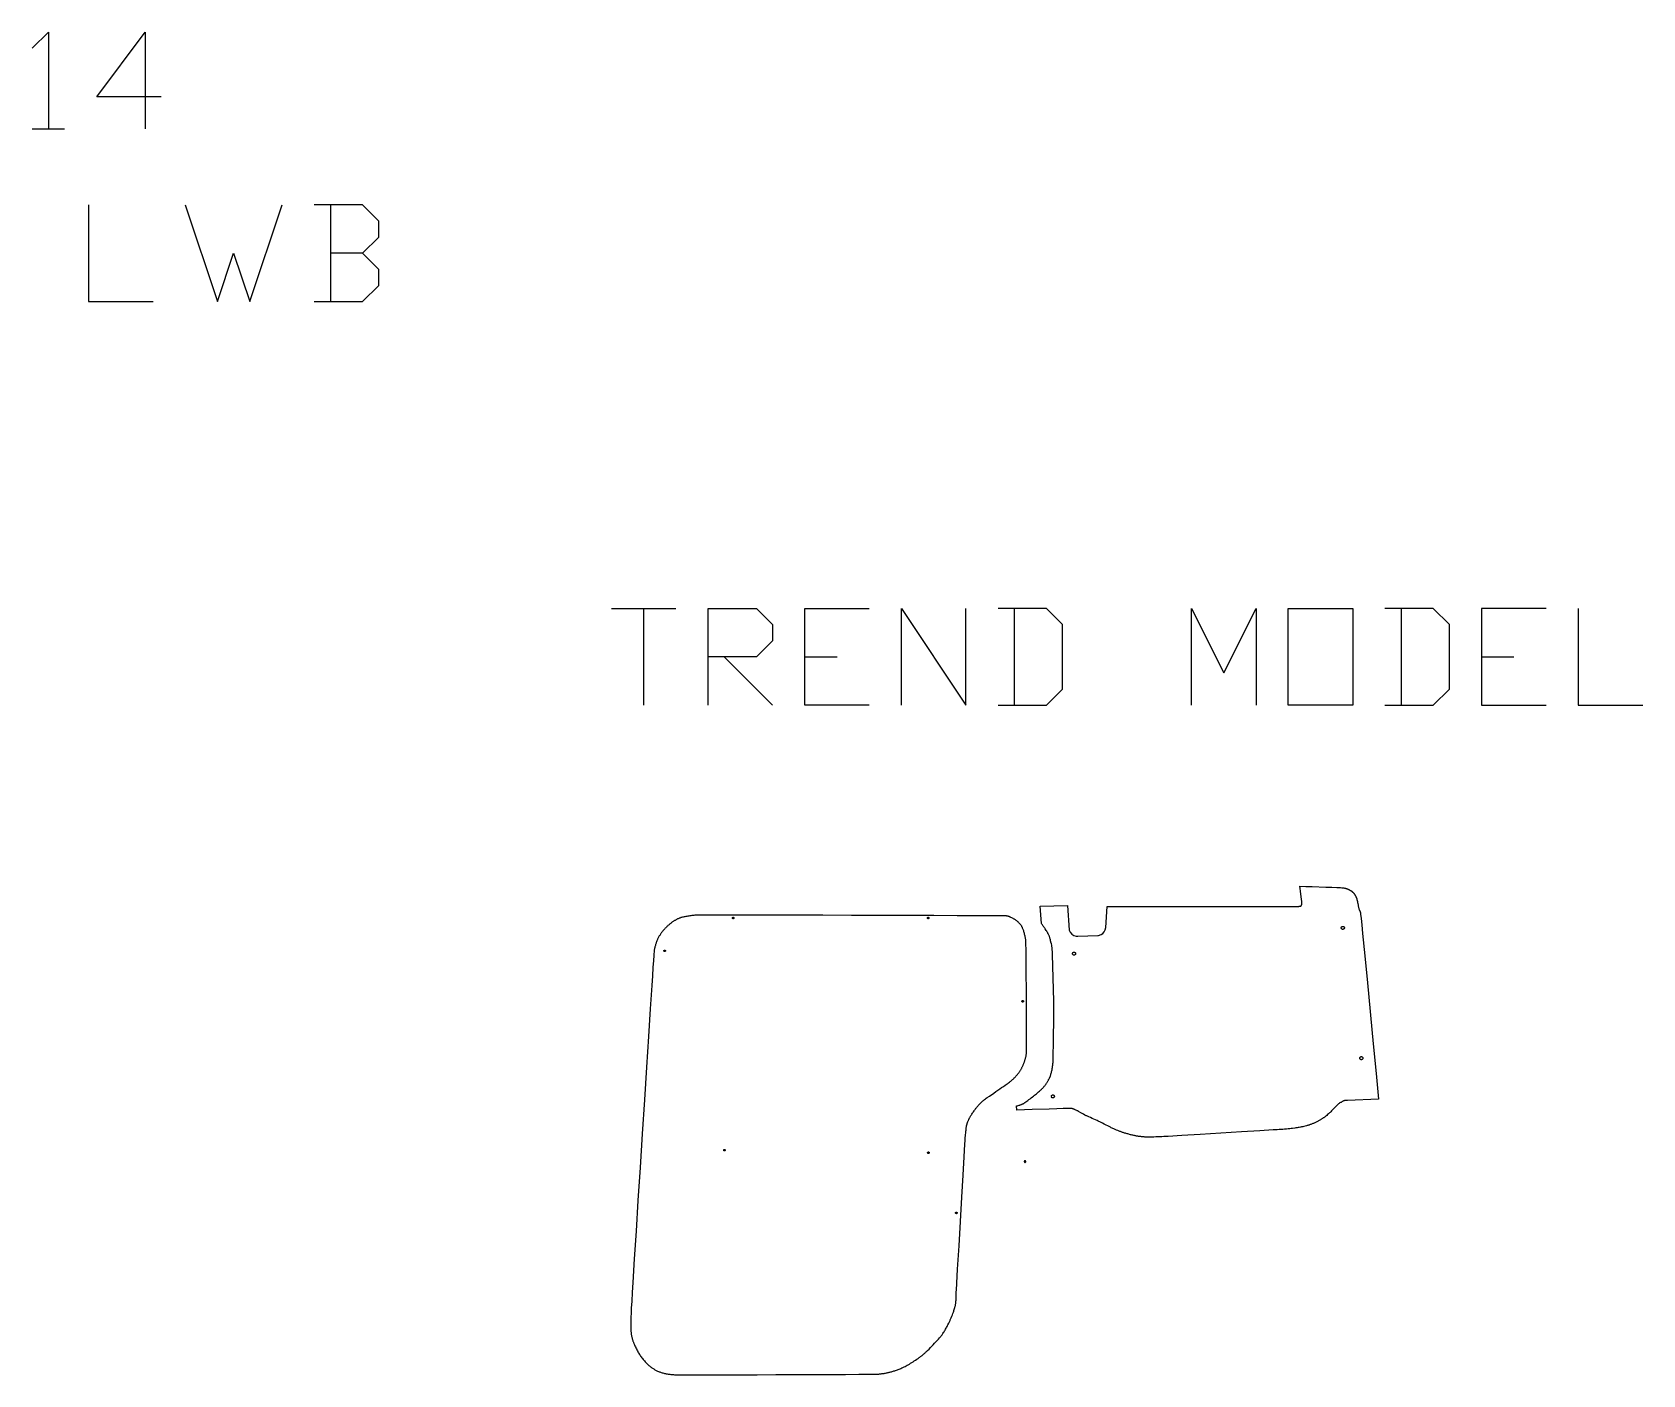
# Model space of a CAD drawing. Extents: x 100 to 8621, y -7991 to 8.
# Drawn here: x 4391 to 8621, y -3518 to 8 of the extents above; entities that cross this region are included whole.
import ezdxf

# ---------------------------------------------------------------- set-up
doc = ezdxf.new("R2010")
doc.units = 0
doc.layers.add('Default_Layer', color=1, linetype='CONTINUOUS')

msp = doc.modelspace()

# ---------------------------------------------------------------- linework, layer by layer
at = {"layer": 'Default_Layer'}
for points in [[(4390.5, -34), (4432.9, 8.3), (4432.9, -245.7)], [(4729.2, -161), (4559.9, -161), (4686.9, 8.3), (4686.9, -245.7)], [(4390.5, -245.7), (4475.2, -245.7)], [(4538.7, -445.3), (4538.7, -699.3), (4708, -699.3)], [(4792.7, -445.3), (4877.4, -699.3), (4919.7, -572.3), (4962, -699.3), (5046.7, -445.3)], [(5258.4, -572.3), (5300.7, -529.9), (5300.7, -487.6), (5258.4, -445.3), (5131.4, -445.3)], [(5173.7, -445.3), (5173.7, -699.3)], [(5131.4, -699.3), (5258.4, -699.3), (5300.7, -656.9), (5300.7, -614.6), (5258.4, -572.3), (5173.7, -572.3)], [(5911.9, -1505.2), (6081.3, -1505.2)], [(5996.6, -1505.2), (5996.6, -1759.2)], [(6165.9, -1759.2), (6165.9, -1505.2), (6292.9, -1505.2), (6335.3, -1547.5), (6335.3, -1589.8), (6292.9, -1632.2), (6165.9, -1632.2)], [(6589.3, -1759.2), (6419.9, -1759.2), (6419.9, -1505.2), (6589.3, -1505.2)], [(6673.9, -1759.2), (6673.9, -1505.2), (6843.3, -1759.2), (6843.3, -1505.2)], [(6927.9, -1759.2), (7054.9, -1759.2), (7097.3, -1716.8), (7097.3, -1547.5), (7054.9, -1505.2), (6927.9, -1505.2)], [(6970.3, -1505.2), (6970.3, -1759.2)], [(7435.9, -1759.2), (7435.9, -1505.2), (7520.6, -1674.5), (7605.3, -1505.2), (7605.3, -1759.2)], [(7943.9, -1759.2), (8070.9, -1759.2), (8113.3, -1716.8), (8113.3, -1547.5), (8070.9, -1505.2), (7943.9, -1505.2)], [(7986.3, -1505.2), (7986.3, -1759.2)], [(8367.3, -1505.2), (8197.9, -1505.2), (8197.9, -1759.2), (8367.3, -1759.2)], [(8451.9, -1505.2), (8451.9, -1759.2), (8621.3, -1759.2)], [(6208.3, -1632.2), (6335.3, -1759.2)], [(6419.9, -1632.2), (6504.6, -1632.2)], [(8197.9, -1632.2), (8282.6, -1632.2)]]:
    msp.add_lwpolyline(points, dxfattribs=at)
for points in [[(7689.9, -1759.2), (7689.9, -1505.2), (7859.3, -1505.2), (7859.3, -1759.2), (7689.9, -1759.2)], [(6130.9, -2311.2), (6128.5, -2311.4), (6126, -2311.7), (6123.4, -2312), (6120.7, -2312.3), (6118.1, -2312.7), (6115.4, -2313.1), (6112.8, -2313.5), (6110.2, -2313.9), (6107.6, -2314.4), (6105.1, -2314.8), (6102.8, -2315.3), (6100.5, -2315.8), (6098.4, -2316.3), (6096.5, -2316.8), (6094.7, -2317.3), (6093.9, -2317.6), (6093.1, -2317.8), (6091.7, -2318.3), (6090.2, -2318.9), (6088.8, -2319.5), (6087.4, -2320.1), (6086, -2320.7), (6084.6, -2321.4), (6083.3, -2322.1), (6081.9, -2322.9), (6080.5, -2323.6), (6079.2, -2324.4), (6077.9, -2325.2), (6076.6, -2326), (6075.3, -2326.8), (6074, -2327.7), (6072.7, -2328.6), (6071.4, -2329.4), (6070.2, -2330.4), (6068.8, -2331.4), (6067.5, -2332.4), (6066.1, -2333.5), (6064.7, -2334.6), (6063.3, -2335.8), (6061.9, -2337), (6060.5, -2338.3), (6059.1, -2339.6), (6057.7, -2340.9), (6056.3, -2342.3), (6055, -2343.6), (6053.6, -2345), (6052.3, -2346.4), (6051.1, -2347.7), (6049.8, -2349.1), (6048.6, -2350.5), (6047.5, -2351.9), (6046.3, -2353.3), (6045.2, -2354.8), (6044, -2356.2), (6042.9, -2357.7), (6041.9, -2359.2), (6040.8, -2360.7), (6039.8, -2362.2), (6038.8, -2363.8), (6037.8, -2365.3), (6036.9, -2366.9), (6036, -2368.5), (6035.1, -2370.1), (6034.2, -2371.8), (6033.4, -2373.4), (6032.7, -2375.1), (6031.9, -2376.8), (6031.2, -2378.6), (6030.5, -2380.4), (6029.8, -2382.3), (6029.2, -2384.2), (6028.6, -2386.1), (6028, -2388.1), (6027.5, -2390), (6026.9, -2392), (6026.4, -2394), (6026, -2396), (6025.5, -2398), (6025.1, -2400), (6024.7, -2402), (6024.3, -2403.9), (6024.3, -2404.4), (6024.2, -2405.1), (6024, -2407.6), (6023.7, -2411.3), (6023.3, -2416.3), (6022.4, -2429.8), (6021.2, -2447.8), (6019.7, -2469.8), (6018, -2495.6), (6013.9, -2557), (6009.3, -2629.3), (6004.1, -2709.9), (5998.6, -2795.9), (5992.9, -2884.7), (5987.3, -2973.6), (5981.8, -3059.9), (5976.7, -3140.8), (5972.2, -3213.6), (5968.4, -3275.7), (5966.8, -3301.8), (5965.4, -3324.2), (5964.3, -3342.6), (5963.5, -3356.6), (5963, -3365.8), (5962.9, -3368.6), (5962.8, -3370), (5962.8, -3376.3), (5962.8, -3382.5), (5962.8, -3385.7), (5962.8, -3388.9), (5962.8, -3392), (5962.9, -3395.2), (5963, -3398.3), (5963.2, -3401.4), (5963.3, -3403), (5963.4, -3404.5), (5963.6, -3406), (5963.7, -3407.6), (5963.9, -3409.1), (5964.1, -3410.6), (5964.3, -3412.1), (5964.6, -3413.5), (5964.8, -3415), (5965.1, -3416.5), (5965.4, -3417.9), (5965.7, -3419.3), (5966.1, -3420.7), (5966.5, -3422.2), (5966.9, -3423.6), (5967.3, -3425), (5967.7, -3426.5), (5968.2, -3427.9), (5968.7, -3429.3), (5969.2, -3430.8), (5969.7, -3432.2), (5970.2, -3433.6), (5970.8, -3435.1), (5971.4, -3436.5), (5972, -3437.9), (5972.5, -3439.3), (5973.8, -3442.1), (5975, -3444.8), (5976.3, -3447.5), (5977.7, -3450.1), (5979, -3452.7), (5980.4, -3455.2), (5981.7, -3457.6), (5983.1, -3459.9), (5984.4, -3462.1), (5985.8, -3464.3), (5987.3, -3466.5), (5988.8, -3468.7), (5990.4, -3470.9), (5992, -3473.1), (5993.7, -3475.3), (5995.4, -3477.4), (5997.1, -3479.5), (5998.9, -3481.6), (6000.6, -3483.6), (6002.3, -3485.5), (6004, -3487.3), (6005.7, -3489), (6007.3, -3490.6), (6008.9, -3492.1), (6010.4, -3493.4), (6011.9, -3494.7), (6013.4, -3495.9), (6015, -3497.1), (6016.6, -3498.3), (6018.2, -3499.5), (6019.8, -3500.6), (6021.4, -3501.7), (6023.1, -3502.7), (6024.8, -3503.7), (6026.5, -3504.7), (6028.2, -3505.7), (6030, -3506.6), (6031.7, -3507.5), (6033.5, -3508.3), (6035.3, -3509.1), (6037.1, -3509.8), (6038.1, -3510.2), (6039, -3510.5), (6040.9, -3511.2), (6043, -3511.9), (6045.1, -3512.5), (6047.2, -3513.1), (6049.4, -3513.6), (6051.6, -3514.2), (6053.9, -3514.7), (6056.2, -3515.1), (6058.6, -3515.6), (6060.9, -3516), (6063.2, -3516.3), (6065.6, -3516.7), (6067.9, -3517), (6070.2, -3517.3), (6072.4, -3517.5), (6073.4, -3517.6), (6075, -3517.6), (6077.4, -3517.7), (6080.4, -3517.7), (6088.3, -3517.8), (6098.7, -3517.9), (6111.3, -3517.9), (6126, -3517.9), (6160.7, -3517.9), (6201.4, -3517.9), (6246.4, -3517.8), (6294.5, -3517.7), (6344, -3517.6), (6393.5, -3517.4), (6441.5, -3517.2), (6486.6, -3517), (6527.1, -3516.8), (6561.6, -3516.5), (6588.7, -3516.3), (6599, -3516.2), (6606.8, -3516.1), (6612.1, -3516), (6613.7, -3516), (6614.5, -3515.9), (6616.5, -3515.7), (6618.5, -3515.5), (6620.4, -3515.3), (6622.4, -3515), (6624.4, -3514.8), (6626.3, -3514.5), (6628.3, -3514.2), (6630.3, -3513.8), (6632.2, -3513.5), (6634.2, -3513.1), (6636.1, -3512.7), (6638, -3512.2), (6640, -3511.8), (6641.9, -3511.3), (6643.8, -3510.8), (6645.7, -3510.3), (6647.7, -3509.8), (6649.7, -3509.2), (6651.8, -3508.6), (6654, -3507.9), (6656.2, -3507.2), (6658.5, -3506.4), (6660.8, -3505.6), (6663.2, -3504.8), (6665.5, -3503.9), (6667.8, -3503), (6670.2, -3502.1), (6672.5, -3501.1), (6674.8, -3500.1), (6677.1, -3499.1), (6679.3, -3498.1), (6681.4, -3497), (6683.7, -3495.9), (6686.2, -3494.5), (6688.8, -3493.1), (6691.7, -3491.4), (6694.7, -3489.7), (6697.8, -3487.8), (6701, -3485.9), (6704.3, -3483.8), (6707.6, -3481.7), (6710.9, -3479.5), (6714.3, -3477.2), (6717.5, -3475), (6719.2, -3473.8), (6720.8, -3472.7), (6722.3, -3471.5), (6723.9, -3470.3), (6725.4, -3469.2), (6726.9, -3468), (6728.3, -3466.9), (6729.7, -3465.7), (6731.2, -3464.5), (6732.6, -3463.2), (6734.2, -3461.9), (6735.8, -3460.4), (6737.5, -3458.9), (6739.2, -3457.3), (6740.9, -3455.6), (6742.7, -3453.9), (6746.3, -3450.4), (6750, -3446.7), (6753.7, -3442.9), (6757.4, -3439.1), (6761, -3435.3), (6764.4, -3431.6), (6767.7, -3428), (6770.8, -3424.5), (6773.6, -3421.3), (6776.1, -3418.4), (6777.2, -3417.1), (6778.2, -3415.8), (6779.1, -3414.7), (6779.9, -3413.6), (6780.7, -3412.6), (6781.4, -3411.6), (6782.9, -3409.5), (6784.4, -3407.3), (6785.8, -3405), (6787.2, -3402.7), (6788.6, -3400.4), (6789.9, -3398), (6791.2, -3395.7), (6792.5, -3393.4), (6793.7, -3391.1), (6794.9, -3388.9), (6796, -3386.7), (6798, -3382.7), (6799.8, -3379), (6800.7, -3377.3), (6801.5, -3375.5), (6802.3, -3373.7), (6803.1, -3371.8), (6804, -3369.9), (6804.8, -3368), (6806.3, -3364.1), (6807.8, -3360.5), (6809.1, -3357), (6810.2, -3353.8), (6811.1, -3351.1), (6811.9, -3348.7), (6812.7, -3346.2), (6813.5, -3343.7), (6814.2, -3341.2), (6814.5, -3340), (6814.9, -3338.7), (6815.2, -3337.5), (6815.5, -3336.2), (6815.7, -3334.9), (6816, -3333.7), (6816.2, -3332.4), (6816.4, -3331.1), (6816.6, -3329.7), (6816.8, -3328.1), (6816.9, -3326.3), (6817.1, -3324.4), (6817.2, -3322.3), (6817.3, -3320), (6817.5, -3315.3), (6817.8, -3305.2), (6818, -3300.3), (6818.2, -3295.6), (6821.5, -3240.9), (6825.1, -3179), (6832.6, -3051.1), (6835.9, -2993.5), (6838.8, -2945.8), (6840.8, -2912.3), (6841.4, -2902.2), (6841.6, -2899.1), (6841.7, -2897.3), (6842.5, -2887.7), (6842.9, -2882.7), (6843.3, -2877.7), (6843.6, -2875.3), (6843.8, -2873), (6844.1, -2870.7), (6844.3, -2868.7), (6844.6, -2866.7), (6844.8, -2864.9), (6845.1, -2863.4), (6845.3, -2862.7), (6845.4, -2862), (6845.8, -2860.8), (6846.1, -2859.6), (6846.5, -2858.3), (6846.8, -2857.1), (6847.3, -2855.9), (6847.7, -2854.7), (6848.1, -2853.5), (6848.6, -2852.3), (6849.1, -2851.1), (6849.6, -2850), (6850.1, -2848.8), (6850.7, -2847.6), (6851.2, -2846.5), (6851.8, -2845.3), (6852.9, -2843.1), (6853.6, -2841.8), (6854.5, -2840.4), (6855.4, -2838.8), (6856.5, -2837), (6857.7, -2835.2), (6859, -2833.2), (6860.3, -2831.2), (6861.7, -2829.2), (6863.1, -2827.1), (6864.5, -2825.1), (6865.9, -2823.2), (6867.2, -2821.3), (6868.5, -2819.5), (6869.7, -2817.9), (6870.8, -2816.5), (6871.7, -2815.3), (6872.6, -2814.2), (6873.6, -2813.1), (6874.5, -2812), (6875.5, -2810.9), (6876.4, -2809.8), (6877.4, -2808.7), (6878.4, -2807.7), (6879.4, -2806.7), (6880.4, -2805.6), (6881.4, -2804.6), (6882.4, -2803.6), (6883.5, -2802.6), (6884.5, -2801.6), (6885.6, -2800.6), (6886.7, -2799.7), (6887.7, -2798.7), (6889, -2797.7), (6890.6, -2796.4), (6892.4, -2795), (6894.5, -2793.5), (6896.8, -2791.8), (6899.3, -2790), (6904.8, -2786.1), (6916.4, -2777.9), (6922.1, -2773.8), (6927.3, -2770.1), (6929.6, -2768.5), (6931.9, -2766.9), (6936.7, -2763.7), (6941.6, -2760.4), (6946.5, -2757.2), (6948.9, -2755.6), (6951.2, -2754), (6953.4, -2752.5), (6955.5, -2751), (6957.5, -2749.5), (6959.4, -2748), (6961.2, -2746.7), (6962, -2746), (6962.7, -2745.3), (6964.2, -2744), (6965.7, -2742.6), (6967.2, -2741.2), (6968.7, -2739.8), (6970.2, -2738.3), (6971.7, -2736.8), (6973.1, -2735.3), (6974.5, -2733.8), (6975.9, -2732.2), (6977.2, -2730.7), (6978.5, -2729.2), (6979.8, -2727.7), (6980.9, -2726.3), (6982, -2724.8), (6983.1, -2723.4), (6984, -2722.1), (6984.9, -2720.8), (6985.8, -2719.4), (6986.7, -2718), (6987.5, -2716.6), (6988.3, -2715.2), (6989.1, -2713.8), (6989.8, -2712.4), (6990.5, -2710.9), (6991.2, -2709.5), (6991.9, -2708), (6992.6, -2706.5), (6993.2, -2705), (6993.9, -2703.6), (6994.5, -2702.1), (6995.1, -2700.6), (6995.6, -2699.1), (6996.2, -2697.6), (6996.7, -2696.2), (6997.3, -2694.7), (6997.8, -2693.2), (6998.3, -2691.6), (6998.7, -2690.1), (6999.2, -2688.6), (6999.6, -2687.1), (7000, -2685.6), (7000.4, -2684), (7000.8, -2682.5), (7001.1, -2680.9), (7001.4, -2679.4), (7001.7, -2677.8), (7001.9, -2676.3), (7002.1, -2674.7), (7002.2, -2674.1), (7002.2, -2673.1), (7002.3, -2670.1), (7002.4, -2665.6), (7002.4, -2659.9), (7002.5, -2652.9), (7002.5, -2644.9), (7002.5, -2625.9), (7002.5, -2603.7), (7002.5, -2579.1), (7002.4, -2552.9), (7002.2, -2525.9), (7002.1, -2498.8), (7001.9, -2472.5), (7001.7, -2447.7), (7001.4, -2425.3), (7001.3, -2415.2), (7001.2, -2406), (7001.1, -2397.8), (7000.9, -2390.6), (7000.8, -2384.7), (7000.6, -2380), (7000.6, -2378.1), (7000.5, -2376.7), (7000.4, -2375.6), (7000.3, -2374.8), (7000, -2372.7), (6999.6, -2370.5), (6999.2, -2368.2), (6998.7, -2365.8), (6998.1, -2363.5), (6997.5, -2361.2), (6996.9, -2358.8), (6996.3, -2356.5), (6995.6, -2354.3), (6995, -2352.2), (6994.3, -2350.1), (6993.6, -2348.2), (6993, -2346.4), (6992.3, -2344.8), (6991.7, -2343.4), (6991.3, -2342.7), (6991, -2342.1), (6990.4, -2341), (6989.7, -2339.8), (6989, -2338.7), (6988.3, -2337.6), (6987.5, -2336.5), (6986.7, -2335.5), (6985.9, -2334.4), (6985, -2333.4), (6984.1, -2332.4), (6983.2, -2331.5), (6982.3, -2330.5), (6981.4, -2329.6), (6980.5, -2328.7), (6979.5, -2327.9), (6978.6, -2327.1), (6977.6, -2326.3), (6976.6, -2325.6), (6975.6, -2324.8), (6974.5, -2324), (6973.3, -2323.3), (6972.1, -2322.5), (6970.8, -2321.7), (6969.6, -2321), (6968.3, -2320.3), (6967.1, -2319.6), (6965.9, -2318.9), (6963.6, -2317.7), (6961.5, -2316.6), (6960.5, -2316.2), (6959.7, -2315.8), (6958.2, -2315.1), (6957.4, -2314.8), (6956.7, -2314.6), (6956, -2314.3), (6955.3, -2314.1), (6954.5, -2313.8), (6953.8, -2313.7), (6953.1, -2313.5), (6952.4, -2313.3), (6951.6, -2313.2), (6950.9, -2313), (6950.1, -2312.9), (6949.3, -2312.8), (6947.6, -2312.6), (6944.9, -2312.6), (6937.9, -2312.5), (6911.8, -2312.4), (6871.7, -2312.3), (6820, -2312.1), (6758.9, -2311.9), (6690.7, -2311.7), (6617.8, -2311.5), (6542.4, -2311.3), (6467, -2311.2), (6393.8, -2311.1), (6325.1, -2310.9), (6263.3, -2310.9), (6210.7, -2310.9), (6188.5, -2310.9), (6169.5, -2310.9), (6154, -2310.9), (6142.2, -2311), (6134.4, -2311.1), (6132.1, -2311.1), (6130.9, -2311.2)], [(6229.8, -2318.2), (6229.8, -2318), (6229.9, -2317.8), (6229.9, -2317.6), (6230, -2317.4), (6230.1, -2317.2), (6230.2, -2317), (6230.3, -2316.9), (6230.4, -2316.8), (6230.6, -2316.6), (6230.7, -2316.5), (6230.9, -2316.4), (6231.1, -2316.3), (6231.2, -2316.3), (6231.4, -2316.2), (6231.6, -2316.2), (6231.8, -2316.2), (6232, -2316.2), (6232.2, -2316.2), (6232.4, -2316.3), (6232.6, -2316.3), (6232.8, -2316.4), (6233, -2316.5), (6233.1, -2316.6), (6233.2, -2316.8), (6233.4, -2316.9), (6233.5, -2317), (6233.6, -2317.2), (6233.7, -2317.4), (6233.7, -2317.6), (6233.8, -2317.8), (6233.8, -2318), (6233.8, -2318.2), (6233.8, -2318.4), (6233.8, -2318.6), (6233.7, -2318.8), (6233.7, -2318.9), (6233.6, -2319.1), (6233.5, -2319.3), (6233.4, -2319.4), (6233.2, -2319.6), (6233.1, -2319.7), (6233, -2319.8), (6232.8, -2319.9), (6232.6, -2320), (6232.4, -2320.1), (6232.2, -2320.1), (6232, -2320.2), (6231.8, -2320.2), (6231.6, -2320.2), (6231.4, -2320.1), (6231.2, -2320.1), (6231.1, -2320), (6230.9, -2319.9), (6230.7, -2319.8), (6230.6, -2319.7), (6230.4, -2319.6), (6230.3, -2319.4), (6230.2, -2319.3), (6230.1, -2319.1), (6230, -2318.9), (6229.9, -2318.8), (6229.9, -2318.6), (6229.8, -2318.4), (6229.8, -2318.2)], [(6742.1, -2318.2), (6742.1, -2318), (6742.2, -2317.8), (6742.2, -2317.6), (6742.3, -2317.4), (6742.4, -2317.2), (6742.5, -2317), (6742.6, -2316.9), (6742.7, -2316.8), (6742.9, -2316.6), (6743, -2316.5), (6743.2, -2316.4), (6743.4, -2316.3), (6743.5, -2316.3), (6743.7, -2316.2), (6743.9, -2316.2), (6744.1, -2316.2), (6744.3, -2316.2), (6744.5, -2316.2), (6744.7, -2316.3), (6744.9, -2316.3), (6745.1, -2316.4), (6745.3, -2316.5), (6745.4, -2316.6), (6745.5, -2316.8), (6745.7, -2316.9), (6745.8, -2317), (6745.9, -2317.2), (6746, -2317.4), (6746, -2317.6), (6746.1, -2317.8), (6746.1, -2318), (6746.1, -2318.2), (6746.1, -2318.4), (6746.1, -2318.6), (6746, -2318.8), (6746, -2318.9), (6745.9, -2319.1), (6745.8, -2319.3), (6745.7, -2319.4), (6745.5, -2319.6), (6745.4, -2319.7), (6745.3, -2319.8), (6745.1, -2319.9), (6744.9, -2320), (6744.7, -2320.1), (6744.5, -2320.1), (6744.3, -2320.2), (6744.1, -2320.2), (6743.9, -2320.2), (6743.7, -2320.1), (6743.5, -2320.1), (6743.4, -2320), (6743.2, -2319.9), (6743, -2319.8), (6742.9, -2319.7), (6742.7, -2319.6), (6742.6, -2319.4), (6742.5, -2319.3), (6742.4, -2319.1), (6742.3, -2318.9), (6742.2, -2318.8), (6742.2, -2318.6), (6742.1, -2318.4), (6742.1, -2318.2)], [(7837.4, -2343.8), (7837.4, -2344.2), (7837.3, -2344.6), (7837.3, -2345), (7837.2, -2345.4), (7837, -2345.8), (7836.8, -2346.1), (7836.6, -2346.4), (7836.4, -2346.7), (7836.1, -2347), (7835.8, -2347.2), (7835.5, -2347.5), (7835.2, -2347.7), (7834.8, -2347.8), (7834.4, -2347.9), (7834, -2348), (7833.6, -2348.1), (7833.2, -2348.1), (7832.8, -2348), (7832.4, -2348), (7832, -2347.8), (7831.7, -2347.7), (7831.3, -2347.5), (7831, -2347.3), (7830.7, -2347.1), (7830.4, -2346.8), (7830.2, -2346.5), (7830, -2346.2), (7829.8, -2345.8), (7829.6, -2345.5), (7829.5, -2345.1), (7829.4, -2344.7), (7829.4, -2344.3), (7829.4, -2343.9), (7829.4, -2343.5), (7829.5, -2343.1), (7829.6, -2342.7), (7829.8, -2342.4), (7829.9, -2342), (7830.1, -2341.7), (7830.4, -2341.4), (7830.7, -2341.1), (7830.9, -2340.9), (7831.3, -2340.7), (7831.6, -2340.5), (7832, -2340.3), (7832.3, -2340.2), (7832.7, -2340.1), (7833.1, -2340.1), (7833.5, -2340.1), (7833.9, -2340.1), (7834.3, -2340.2), (7834.7, -2340.3), (7835.1, -2340.4), (7835.4, -2340.6), (7835.7, -2340.8), (7836, -2341.1), (7836.3, -2341.3), (7836.6, -2341.6), (7836.8, -2342), (7837, -2342.3), (7837.1, -2342.7), (7837.2, -2343), (7837.3, -2343.4), (7837.4, -2343.8)], [(6049.8, -2404.4), (6049.8, -2404.2), (6049.9, -2404), (6049.9, -2403.8), (6050, -2403.6), (6050.1, -2403.4), (6050.2, -2403.3), (6050.3, -2403.1), (6050.4, -2403), (6050.6, -2402.9), (6050.7, -2402.7), (6050.9, -2402.6), (6051.1, -2402.6), (6051.2, -2402.5), (6051.4, -2402.4), (6051.6, -2402.4), (6051.8, -2402.4), (6052, -2402.4), (6052.2, -2402.4), (6052.4, -2402.5), (6052.6, -2402.6), (6052.8, -2402.6), (6053, -2402.7), (6053.1, -2402.9), (6053.2, -2403), (6053.4, -2403.1), (6053.5, -2403.3), (6053.6, -2403.4), (6053.7, -2403.6), (6053.7, -2403.8), (6053.8, -2404), (6053.8, -2404.2), (6053.8, -2404.4), (6053.8, -2404.6), (6053.8, -2404.8), (6053.7, -2405), (6053.7, -2405.2), (6053.6, -2405.4), (6053.5, -2405.5), (6053.4, -2405.7), (6053.2, -2405.8), (6053.1, -2405.9), (6053, -2406.1), (6052.8, -2406.2), (6052.6, -2406.2), (6052.4, -2406.3), (6052.2, -2406.4), (6052, -2406.4), (6051.8, -2406.4), (6051.6, -2406.4), (6051.4, -2406.4), (6051.2, -2406.3), (6051.1, -2406.2), (6050.9, -2406.2), (6050.7, -2406.1), (6050.6, -2405.9), (6050.4, -2405.8), (6050.3, -2405.7), (6050.2, -2405.5), (6050.1, -2405.4), (6050, -2405.2), (6049.9, -2405), (6049.9, -2404.8), (6049.8, -2404.6), (6049.8, -2404.4)], [(7131.3, -2411.5), (7131.3, -2411.9), (7131.3, -2412.3), (7131.2, -2412.7), (7131.1, -2413.1), (7131, -2413.4), (7130.8, -2413.8), (7130.6, -2414.1), (7130.3, -2414.4), (7130.1, -2414.7), (7129.8, -2414.9), (7129.5, -2415.1), (7129.1, -2415.3), (7128.8, -2415.5), (7128.4, -2415.6), (7128, -2415.7), (7127.6, -2415.7), (7127.2, -2415.7), (7126.8, -2415.7), (7126.4, -2415.6), (7126, -2415.5), (7125.7, -2415.4), (7125.3, -2415.2), (7125, -2415), (7124.7, -2414.7), (7124.4, -2414.5), (7124.2, -2414.2), (7123.9, -2413.8), (7123.8, -2413.5), (7123.6, -2413.1), (7123.5, -2412.8), (7123.4, -2412.4), (7123.3, -2412), (7123.3, -2411.6), (7123.4, -2411.2), (7123.5, -2410.8), (7123.6, -2410.4), (7123.7, -2410), (7123.9, -2409.7), (7124.1, -2409.4), (7124.3, -2409.1), (7124.6, -2408.8), (7124.9, -2408.6), (7125.2, -2408.3), (7125.6, -2408.1), (7125.9, -2408), (7126.3, -2407.9), (7126.7, -2407.8), (7127.1, -2407.7), (7127.5, -2407.7), (7127.9, -2407.8), (7128.3, -2407.8), (7128.7, -2408), (7129, -2408.1), (7129.4, -2408.3), (7129.7, -2408.5), (7130, -2408.7), (7130.3, -2409), (7130.5, -2409.3), (7130.7, -2409.6), (7130.9, -2410), (7131.1, -2410.3), (7131.2, -2410.7), (7131.3, -2411.1), (7131.3, -2411.5)], [(6990.3, -2537.1), (6990.3, -2536.9), (6990.4, -2536.7), (6990.4, -2536.5), (6990.5, -2536.3), (6990.6, -2536.1), (6990.7, -2535.9), (6990.8, -2535.8), (6990.9, -2535.7), (6991.1, -2535.5), (6991.2, -2535.4), (6991.4, -2535.3), (6991.6, -2535.2), (6991.7, -2535.2), (6991.9, -2535.1), (6992.1, -2535.1), (6992.3, -2535.1), (6992.5, -2535.1), (6992.7, -2535.1), (6992.9, -2535.2), (6993.1, -2535.2), (6993.3, -2535.3), (6993.5, -2535.4), (6993.6, -2535.5), (6993.7, -2535.7), (6993.9, -2535.8), (6994, -2535.9), (6994.1, -2536.1), (6994.2, -2536.3), (6994.2, -2536.5), (6994.3, -2536.7), (6994.3, -2536.9), (6994.3, -2537.1), (6994.3, -2537.3), (6994.3, -2537.5), (6994.2, -2537.7), (6994.2, -2537.8), (6994.1, -2538), (6994, -2538.2), (6993.9, -2538.3), (6993.7, -2538.5), (6993.6, -2538.6), (6993.5, -2538.7), (6993.3, -2538.8), (6993.1, -2538.9), (6992.9, -2539), (6992.7, -2539), (6992.5, -2539.1), (6992.3, -2539.1), (6992.1, -2539.1), (6991.9, -2539), (6991.7, -2539), (6991.6, -2538.9), (6991.4, -2538.8), (6991.2, -2538.7), (6991.1, -2538.6), (6990.9, -2538.5), (6990.8, -2538.3), (6990.7, -2538.2), (6990.6, -2538), (6990.5, -2537.8), (6990.4, -2537.7), (6990.4, -2537.5), (6990.3, -2537.3), (6990.3, -2537.1)], [(7885.9, -2686.1), (7885.9, -2686.5), (7885.9, -2686.9), (7885.8, -2687.3), (7885.7, -2687.7), (7885.5, -2688), (7885.4, -2688.4), (7885.2, -2688.7), (7884.9, -2689), (7884.6, -2689.3), (7884.4, -2689.5), (7884, -2689.7), (7883.7, -2689.9), (7883.3, -2690.1), (7883, -2690.2), (7882.6, -2690.3), (7882.2, -2690.3), (7881.8, -2690.3), (7881.3, -2690.3), (7881, -2690.2), (7880.6, -2690.1), (7880.2, -2690), (7879.9, -2689.8), (7879.6, -2689.6), (7879.3, -2689.3), (7879, -2689.1), (7878.7, -2688.8), (7878.5, -2688.5), (7878.3, -2688.1), (7878.2, -2687.8), (7878.1, -2687.4), (7878, -2687), (7877.9, -2686.6), (7877.9, -2686.2), (7878, -2685.8), (7878, -2685.4), (7878.1, -2685), (7878.3, -2684.7), (7878.5, -2684.3), (7878.7, -2684), (7878.9, -2683.7), (7879.2, -2683.4), (7879.5, -2683.2), (7879.8, -2683), (7880.1, -2682.8), (7880.5, -2682.6), (7880.9, -2682.5), (7881.3, -2682.4), (7881.7, -2682.4), (7882.1, -2682.4), (7882.5, -2682.4), (7882.9, -2682.5), (7883.3, -2682.6), (7883.6, -2682.7), (7884, -2682.9), (7884.3, -2683.1), (7884.6, -2683.4), (7884.8, -2683.6), (7885.1, -2683.9), (7885.3, -2684.2), (7885.5, -2684.6), (7885.7, -2684.9), (7885.8, -2685.3), (7885.9, -2685.7), (7885.9, -2686.1)], [(7075.6, -2786.6), (7075.6, -2787), (7075.6, -2787.4), (7075.5, -2787.8), (7075.4, -2788.1), (7075.2, -2788.5), (7075.1, -2788.8), (7074.9, -2789.2), (7074.6, -2789.5), (7074.3, -2789.7), (7074.1, -2790), (7073.7, -2790.2), (7073.4, -2790.4), (7073, -2790.6), (7072.7, -2790.7), (7072.3, -2790.8), (7071.9, -2790.8), (7071.4, -2790.8), (7071, -2790.8), (7070.7, -2790.7), (7070.3, -2790.6), (7069.9, -2790.4), (7069.6, -2790.3), (7069.3, -2790.1), (7069, -2789.8), (7068.7, -2789.5), (7068.4, -2789.2), (7068.2, -2788.9), (7068, -2788.6), (7067.9, -2788.2), (7067.8, -2787.9), (7067.7, -2787.5), (7067.6, -2787.1), (7067.6, -2786.6), (7067.7, -2786.2), (7067.7, -2785.9), (7067.8, -2785.5), (7068, -2785.1), (7068.2, -2784.8), (7068.4, -2784.5), (7068.6, -2784.2), (7068.9, -2783.9), (7069.2, -2783.6), (7069.5, -2783.4), (7069.8, -2783.2), (7070.2, -2783.1), (7070.6, -2783), (7071, -2782.9), (7071.4, -2782.8), (7071.8, -2782.8), (7072.2, -2782.9), (7072.6, -2782.9), (7072.9, -2783), (7073.3, -2783.2), (7073.7, -2783.4), (7074, -2783.6), (7074.3, -2783.8), (7074.5, -2784.1), (7074.8, -2784.4), (7075, -2784.7), (7075.2, -2785), (7075.4, -2785.4), (7075.5, -2785.8), (7075.6, -2786.2), (7075.6, -2786.6)], [(6206.8, -2928), (6206.8, -2927.8), (6206.9, -2927.6), (6206.9, -2927.5), (6207, -2927.3), (6207.1, -2927.1), (6207.2, -2926.9), (6207.3, -2926.8), (6207.4, -2926.6), (6207.6, -2926.5), (6207.7, -2926.4), (6207.9, -2926.3), (6208.1, -2926.2), (6208.2, -2926.1), (6208.4, -2926.1), (6208.6, -2926.1), (6208.8, -2926), (6209, -2926.1), (6209.2, -2926.1), (6209.4, -2926.1), (6209.6, -2926.2), (6209.8, -2926.3), (6210, -2926.4), (6210.1, -2926.5), (6210.2, -2926.6), (6210.4, -2926.8), (6210.5, -2926.9), (6210.6, -2927.1), (6210.7, -2927.3), (6210.7, -2927.5), (6210.8, -2927.6), (6210.8, -2927.8), (6210.8, -2928), (6210.8, -2928.3), (6210.8, -2928.5), (6210.7, -2928.6), (6210.7, -2928.8), (6210.6, -2929), (6210.5, -2929.2), (6210.4, -2929.3), (6210.2, -2929.5), (6210.1, -2929.6), (6210, -2929.7), (6209.8, -2929.8), (6209.6, -2929.9), (6209.4, -2930), (6209.2, -2930), (6209, -2930), (6208.8, -2930), (6208.6, -2930), (6208.4, -2930), (6208.2, -2930), (6208.1, -2929.9), (6207.9, -2929.8), (6207.7, -2929.7), (6207.6, -2929.6), (6207.4, -2929.5), (6207.3, -2929.3), (6207.2, -2929.2), (6207.1, -2929), (6207, -2928.8), (6206.9, -2928.6), (6206.9, -2928.5), (6206.8, -2928.3), (6206.8, -2928)], [(6742.7, -2934.7), (6742.7, -2934.5), (6742.8, -2934.3), (6742.8, -2934.1), (6742.9, -2933.9), (6743, -2933.8), (6743.1, -2933.6), (6743.2, -2933.4), (6743.3, -2933.3), (6743.5, -2933.2), (6743.6, -2933.1), (6743.8, -2933), (6744, -2932.9), (6744.1, -2932.8), (6744.3, -2932.8), (6744.5, -2932.7), (6744.7, -2932.7), (6744.9, -2932.7), (6745.1, -2932.8), (6745.3, -2932.8), (6745.5, -2932.9), (6745.7, -2933), (6745.9, -2933.1), (6746, -2933.2), (6746.1, -2933.3), (6746.3, -2933.4), (6746.4, -2933.6), (6746.5, -2933.8), (6746.6, -2933.9), (6746.6, -2934.1), (6746.7, -2934.3), (6746.7, -2934.5), (6746.7, -2934.7), (6746.7, -2934.9), (6746.7, -2935.1), (6746.6, -2935.3), (6746.6, -2935.5), (6746.5, -2935.7), (6746.4, -2935.8), (6746.3, -2936), (6746.1, -2936.1), (6746, -2936.3), (6745.9, -2936.4), (6745.7, -2936.5), (6745.5, -2936.6), (6745.3, -2936.6), (6745.1, -2936.7), (6744.9, -2936.7), (6744.7, -2936.7), (6744.5, -2936.7), (6744.3, -2936.7), (6744.1, -2936.6), (6744, -2936.6), (6743.8, -2936.5), (6743.6, -2936.4), (6743.5, -2936.3), (6743.3, -2936.1), (6743.2, -2936), (6743.1, -2935.8), (6743, -2935.7), (6742.9, -2935.5), (6742.8, -2935.3), (6742.8, -2935.1), (6742.7, -2934.9), (6742.7, -2934.7)], [(6996.4, -2958.1), (6996.4, -2958.3), (6996.5, -2958.5), (6996.5, -2958.7), (6996.6, -2958.9), (6996.7, -2959), (6996.8, -2959.2), (6996.9, -2959.4), (6997, -2959.5), (6997.1, -2959.6), (6997.3, -2959.7), (6997.5, -2959.8), (6997.6, -2959.9), (6997.8, -2960), (6998, -2960), (6998.2, -2960.1), (6998.4, -2960.1), (6998.6, -2960.1), (6998.8, -2960), (6999, -2960), (6999.2, -2959.9), (6999.4, -2959.8), (6999.5, -2959.7), (6999.7, -2959.6), (6999.8, -2959.5), (7000, -2959.4), (7000.1, -2959.2), (7000.2, -2959), (7000.3, -2958.9), (7000.3, -2958.7), (7000.4, -2958.5), (7000.4, -2958.3), (7000.4, -2958.1), (7000.4, -2957.9), (7000.4, -2957.7), (7000.3, -2957.5), (7000.3, -2957.3), (7000.2, -2957.1), (7000.1, -2957), (7000, -2956.8), (6999.8, -2956.7), (6999.7, -2956.5), (6999.5, -2956.4), (6999.4, -2956.3), (6999.2, -2956.2), (6999, -2956.2), (6998.8, -2956.1), (6998.6, -2956.1), (6998.4, -2956.1), (6998.2, -2956.1), (6998, -2956.1), (6997.8, -2956.2), (6997.6, -2956.2), (6997.5, -2956.3), (6997.3, -2956.4), (6997.1, -2956.5), (6997, -2956.7), (6996.9, -2956.8), (6996.8, -2957), (6996.7, -2957.1), (6996.6, -2957.3), (6996.5, -2957.5), (6996.5, -2957.7), (6996.4, -2957.9), (6996.4, -2958.1)], [(6816, -3092.8), (6816, -3092.6), (6816.1, -3092.4), (6816.1, -3092.2), (6816.2, -3092), (6816.3, -3091.8), (6816.4, -3091.6), (6816.5, -3091.5), (6816.6, -3091.4), (6816.8, -3091.2), (6816.9, -3091.1), (6817.1, -3091), (6817.3, -3090.9), (6817.4, -3090.9), (6817.6, -3090.8), (6817.8, -3090.8), (6818, -3090.8), (6818.2, -3090.8), (6818.4, -3090.8), (6818.6, -3090.9), (6818.8, -3090.9), (6819, -3091), (6819.2, -3091.1), (6819.3, -3091.2), (6819.4, -3091.4), (6819.6, -3091.5), (6819.7, -3091.6), (6819.8, -3091.8), (6819.9, -3092), (6819.9, -3092.2), (6820, -3092.4), (6820, -3092.6), (6820, -3092.8), (6820, -3093), (6820, -3093.2), (6819.9, -3093.4), (6819.9, -3093.5), (6819.8, -3093.7), (6819.7, -3093.9), (6819.6, -3094), (6819.4, -3094.2), (6819.3, -3094.3), (6819.2, -3094.4), (6819, -3094.5), (6818.8, -3094.6), (6818.6, -3094.7), (6818.4, -3094.7), (6818.2, -3094.8), (6818, -3094.8), (6817.8, -3094.8), (6817.6, -3094.7), (6817.4, -3094.7), (6817.3, -3094.6), (6817.1, -3094.5), (6816.9, -3094.4), (6816.8, -3094.3), (6816.6, -3094.2), (6816.5, -3094), (6816.4, -3093.9), (6816.3, -3093.7), (6816.2, -3093.5), (6816.1, -3093.4), (6816.1, -3093.2), (6816, -3093), (6816, -3092.8)]]:
    msp.add_lwpolyline(points, close=True, dxfattribs=at)
msp.add_lwpolyline([(7214.2, -2287.6), (7362.9, -2287.6), (7527.3, -2287.7), (7600.9, -2287.7), (7660.9, -2287.7), (7701.5, -2287.7), (7712.7, -2287.7), (7715.8, -2287.6), (7716.9, -2287.6), (7717.8, -2287.6), (7718.8, -2287.5), (7719.7, -2287.5), (7720.7, -2287.4), (7721.1, -2287.3), (7721.6, -2287.2), (7722, -2287.1), (7722.4, -2287), (7722.8, -2286.9), (7723.1, -2286.7), (7723.5, -2286.5), (7723.8, -2286.3), (7724.1, -2286), (7724.3, -2285.7), (7724.5, -2285.4), (7724.7, -2285.1), (7724.9, -2284.7), (7725, -2284.4), (7725.2, -2284), (7725.3, -2283.6), (7725.4, -2283.2), (7725.5, -2282.8), (7725.6, -2282), (7725.7, -2281.3), (7725.8, -2280.5), (7725.8, -2280.2), (7725.8, -2279.8), (7725.7, -2278.5), (7725.5, -2276.8), (7725.3, -2274.6), (7724.7, -2269.1), (7723.9, -2262.6), (7722.1, -2248), (7721.2, -2241), (7720.5, -2234.8), (7735.8, -2235.3), (7753, -2235.9), (7788.5, -2237.1), (7804.6, -2237.6), (7818, -2238.1), (7823.3, -2238.4), (7827.6, -2238.5), (7830.6, -2238.7), (7831.5, -2238.8), (7832.2, -2238.8), (7833.9, -2239.1), (7835.7, -2239.3), (7837.4, -2239.6), (7839.1, -2239.9), (7840, -2240.1), (7840.8, -2240.3), (7841.7, -2240.5), (7842.5, -2240.7), (7843.4, -2241), (7844.2, -2241.3), (7845, -2241.6), (7845.8, -2241.9), (7846.7, -2242.2), (7847.5, -2242.6), (7848.4, -2243), (7849.3, -2243.5), (7850.2, -2244), (7851.2, -2244.5), (7852.1, -2245), (7853, -2245.6), (7854, -2246.2), (7854.9, -2246.8), (7855.8, -2247.4), (7856.6, -2248), (7857.5, -2248.7), (7858.3, -2249.3), (7859, -2250), (7859.8, -2250.6), (7860.4, -2251.3), (7861.1, -2252), (7861.7, -2252.7), (7862.3, -2253.4), (7862.9, -2254.2), (7863.5, -2255), (7864.1, -2255.7), (7864.6, -2256.5), (7865.1, -2257.3), (7865.6, -2258.1), (7866.1, -2259), (7866.6, -2259.8), (7867.1, -2260.7), (7867.5, -2261.5), (7867.9, -2262.4), (7868.3, -2263.2), (7868.7, -2264.1), (7869, -2265.1), (7869.4, -2266.2), (7869.7, -2267.3), (7870, -2268.5), (7870.3, -2269.7), (7870.9, -2272.2), (7871.5, -2274.8), (7872, -2277.4), (7872.6, -2280), (7872.9, -2281.3), (7873.2, -2282.5), (7873.6, -2284.4), (7874, -2286.4), (7874.9, -2290.5), (7875.4, -2292.4), (7875.8, -2294.1), (7876.1, -2295.6), (7876.3, -2296.2), (7876.5, -2296.8), (7876.6, -2297.2), (7876.8, -2297.7), (7877.2, -2298.6), (7877.7, -2299.5), (7878.1, -2300.4), (7878.6, -2301.3), (7879, -2302.2), (7879.2, -2302.6), (7879.3, -2303.1), (7879.5, -2303.5), (7879.6, -2304), (7879.7, -2304.4), (7879.8, -2305.2), (7880.1, -2308.1), (7881.2, -2319.1), (7882.9, -2336.2), (7885.1, -2358.7), (7890.8, -2417.2), (7897.8, -2488.8), (7913.3, -2649.1), (7920.8, -2726.5), (7927.4, -2794.3), (7845.4, -2797.8), (7844.3, -2797.8), (7843.2, -2797.7), (7841.1, -2797.7), (7840, -2797.6), (7839.5, -2797.7), (7839, -2797.7), (7838.4, -2797.7), (7837.9, -2797.8), (7837.4, -2797.9), (7836.9, -2798), (7836.4, -2798.2), (7835.8, -2798.4), (7835.2, -2798.6), (7834.6, -2798.9), (7834, -2799.2), (7833.4, -2799.5), (7832.1, -2800.2), (7830.9, -2801), (7829.7, -2801.7), (7828.6, -2802.4), (7827.6, -2802.9), (7825.9, -2803.9), (7824.1, -2804.9), (7823.3, -2805.4), (7822.4, -2806), (7821.6, -2806.6), (7820.8, -2807.2), (7820.2, -2807.7), (7819.4, -2808.5), (7818.2, -2809.7), (7816.8, -2811.2), (7813.4, -2814.7), (7809.6, -2818.7), (7805.5, -2822.9), (7803.6, -2825), (7801.6, -2826.9), (7799.8, -2828.7), (7798.2, -2830.3), (7796.8, -2831.7), (7795.5, -2832.8), (7793.3, -2834.7), (7791.1, -2836.6), (7788.9, -2838.4), (7786.6, -2840.1), (7785.4, -2841), (7784.2, -2841.9), (7783.1, -2842.7), (7781.9, -2843.5), (7780.7, -2844.3), (7779.5, -2845.1), (7778.3, -2845.9), (7777, -2846.7), (7775.8, -2847.5), (7774.4, -2848.3), (7772.9, -2849.1), (7771.4, -2850), (7769.8, -2850.8), (7768.2, -2851.7), (7766.5, -2852.6), (7764.8, -2853.5), (7763.1, -2854.3), (7761.3, -2855.2), (7759.6, -2856), (7757.8, -2856.8), (7756.1, -2857.6), (7754.4, -2858.3), (7752.7, -2859), (7751.1, -2859.7), (7749.5, -2860.3), (7747.9, -2860.8), (7746.2, -2861.4), (7744.6, -2861.9), (7742.9, -2862.5), (7741.2, -2863), (7739.5, -2863.4), (7737.8, -2863.9), (7734.4, -2864.8), (7731.2, -2865.6), (7728, -2866.3), (7724.9, -2867), (7723.4, -2867.3), (7722, -2867.6), (7719, -2868.2), (7716, -2868.7), (7713, -2869.1), (7710, -2869.6), (7707, -2870), (7701, -2870.8), (7697.7, -2871.2), (7693.8, -2871.6), (7689.6, -2872), (7685, -2872.4), (7680.3, -2872.8), (7675.6, -2873.3), (7670.9, -2873.6), (7666.5, -2874), (7661.2, -2874.3), (7650.4, -2875), (7615.2, -2877.2), (7567.2, -2880.1), (7512.8, -2883.4), (7458.3, -2886.7), (7410.1, -2889.6), (7374.5, -2891.7), (7363.5, -2892.3), (7358, -2892.6), (7347.7, -2893.1), (7342.4, -2893.3), (7337.1, -2893.6), (7332, -2893.7), (7329.5, -2893.8), (7327.1, -2893.8), (7324.9, -2893.9), (7322.7, -2893.9), (7320.6, -2893.8), (7318.8, -2893.8), (7316.9, -2893.7), (7315.1, -2893.6), (7313.3, -2893.5), (7311.5, -2893.3), (7309.7, -2893.2), (7307.9, -2893), (7306, -2892.9), (7304.2, -2892.7), (7302.4, -2892.5), (7300.6, -2892.2), (7298.8, -2892), (7297, -2891.7), (7295.2, -2891.5), (7293.4, -2891.2), (7291.6, -2890.9), (7289.8, -2890.5), (7288, -2890.2), (7286, -2889.8), (7284, -2889.4), (7281.9, -2888.9), (7279.8, -2888.4), (7277.6, -2887.8), (7275.3, -2887.3), (7273.1, -2886.7), (7270.8, -2886.1), (7268.6, -2885.5), (7266.4, -2884.9), (7264.3, -2884.3), (7262.2, -2883.7), (7260.2, -2883.1), (7258.3, -2882.5), (7256.4, -2881.9), (7254.7, -2881.3), (7252.9, -2880.7), (7251.2, -2880), (7249.4, -2879.4), (7247.7, -2878.7), (7245.9, -2878.1), (7242.5, -2876.6), (7239, -2875.2), (7235.6, -2873.7), (7232.2, -2872.2), (7228.8, -2870.7), (7227, -2869.9), (7225.1, -2868.9), (7223.1, -2867.9), (7220.9, -2866.8), (7216.3, -2864.5), (7211.4, -2862), (7206.5, -2859.4), (7201.6, -2856.9), (7196.9, -2854.5), (7194.7, -2853.4), (7192.5, -2852.4), (7190.5, -2851.4), (7188.3, -2850.4), (7183.9, -2848.4), (7179.4, -2846.5), (7175, -2844.5), (7170.6, -2842.6), (7166.5, -2840.8), (7164.6, -2839.9), (7162.7, -2839), (7160.9, -2838.2), (7159.3, -2837.4), (7157.7, -2836.6), (7156, -2835.7), (7152.4, -2833.8), (7148.8, -2831.8), (7145.2, -2829.8), (7138.9, -2826.2), (7136.4, -2824.9), (7135.4, -2824.3), (7134.6, -2823.9), (7131.7, -2822.5), (7130.2, -2821.8), (7128.7, -2821.1), (7127.2, -2820.5), (7125.8, -2819.9), (7125.2, -2819.7), (7124.5, -2819.4), (7123.9, -2819.2), (7123.4, -2819.1), (7122.8, -2819), (7122.3, -2818.8), (7121.2, -2818.6), (7120.1, -2818.5), (7119, -2818.4), (7117.9, -2818.3), (7116.8, -2818.3), (7114.6, -2818.2), (7113, -2818.2), (7109.7, -2818.3), (7098.3, -2818.7), (7081.8, -2819.2), (7061.9, -2820), (7017.4, -2821.6), (6977, -2823), (6976.3, -2811.9), (6977.4, -2811.6), (6978.4, -2811.2), (6980.6, -2810.6), (6982.7, -2810), (6984.9, -2809.4), (6985.9, -2809), (6987, -2808.7), (6988.1, -2808.3), (6989.1, -2808), (6990.1, -2807.6), (6991.1, -2807.1), (6992.2, -2806.7), (6993.1, -2806.2), (6993.7, -2805.9), (6994.4, -2805.5), (6995.1, -2805), (6996, -2804.4), (6998.1, -2803), (7000.4, -2801.3), (7003.1, -2799.4), (7005.9, -2797.3), (7008.9, -2795.1), (7011.9, -2792.8), (7015, -2790.4), (7018, -2788.1), (7020.9, -2785.9), (7023.6, -2783.7), (7026.1, -2781.7), (7028.4, -2780), (7030.2, -2778.4), (7031.7, -2777.2), (7034.2, -2775), (7036.6, -2772.8), (7039.1, -2770.6), (7040.3, -2769.5), (7041.5, -2768.3), (7042.7, -2767.2), (7043.9, -2766), (7045, -2764.8), (7046.1, -2763.7), (7047.2, -2762.5), (7048.2, -2761.3), (7049.2, -2760.1), (7050.2, -2758.9), (7051.2, -2757.7), (7052.1, -2756.4), (7053, -2755.1), (7054, -2753.8), (7054.9, -2752.4), (7055.8, -2751), (7056.7, -2749.6), (7057.5, -2748.2), (7058.4, -2746.8), (7059.2, -2745.4), (7059.9, -2744.1), (7060.6, -2742.8), (7061.3, -2741.5), (7061.9, -2740.4), (7062.4, -2739.2), (7062.9, -2738.2), (7063.4, -2737.2), (7063.8, -2736.2), (7064.2, -2735.2), (7064.6, -2734.2), (7065, -2733.2), (7065.3, -2732.2), (7066, -2730.1), (7066.6, -2728), (7067.2, -2725.9), (7067.8, -2723.8), (7068.3, -2721.7), (7068.8, -2719.4), (7069.4, -2716.8), (7069.9, -2713.9), (7070.4, -2710.9), (7070.9, -2707.7), (7071.3, -2704.5), (7071.5, -2702.9), (7071.7, -2701.3), (7071.9, -2699.8), (7072, -2698.3), (7072.1, -2697.3), (7072.2, -2695.8), (7072.3, -2691.3), (7072.4, -2685), (7072.6, -2677.3), (7072.7, -2668.1), (7072.9, -2657.8), (7073.2, -2634.6), (7073.8, -2583.4), (7074.1, -2558.6), (7074.4, -2536.5), (7070.8, -2413.8), (7070.7, -2412.8), (7070.3, -2408.4), (7069.4, -2399), (7068.5, -2389.6), (7068.2, -2386.3), (7068.1, -2385.4), (7068, -2384.9), (7067.9, -2384.7), (7067.8, -2384.4), (7067.5, -2383.9), (7067.1, -2383.5), (7067, -2383.2), (7066.9, -2383), (7066.8, -2382.7), (7066.7, -2382.2), (7066.3, -2380.6), (7065.8, -2378.3), (7065.1, -2375.6), (7064.4, -2372.6), (7064, -2371), (7063.5, -2369.5), (7063.1, -2368.1), (7062.6, -2366.7), (7062.2, -2365.4), (7061.7, -2364.2), (7061.2, -2363.1), (7060.6, -2361.9), (7060.1, -2360.8), (7059.5, -2359.6), (7058.8, -2358.5), (7058.2, -2357.3), (7057.5, -2356.2), (7056.8, -2355.1), (7055.4, -2352.9), (7054, -2350.7), (7051.5, -2346.8), (7050.3, -2345), (7049.1, -2343.2), (7047.8, -2341.4), (7046.6, -2339.6), (7044, -2336.1), (7042.8, -2334.3), (7041.5, -2332.5), (7038.6, -2287), (7110.2, -2285.2), (7114.1, -2350.2, 0.24126), (7133.2, -2365.9, 0.04199), (7136.9, -2366.1), (7189.4, -2364, 0.056397), (7194.3, -2363.3, 0.04761), (7198.2, -2361.8, 0.268485), (7210.5, -2343.5), (7214.2, -2287.6)], format="xyb", close=True, dxfattribs=at)

doc.saveas('drawing.dxf')
